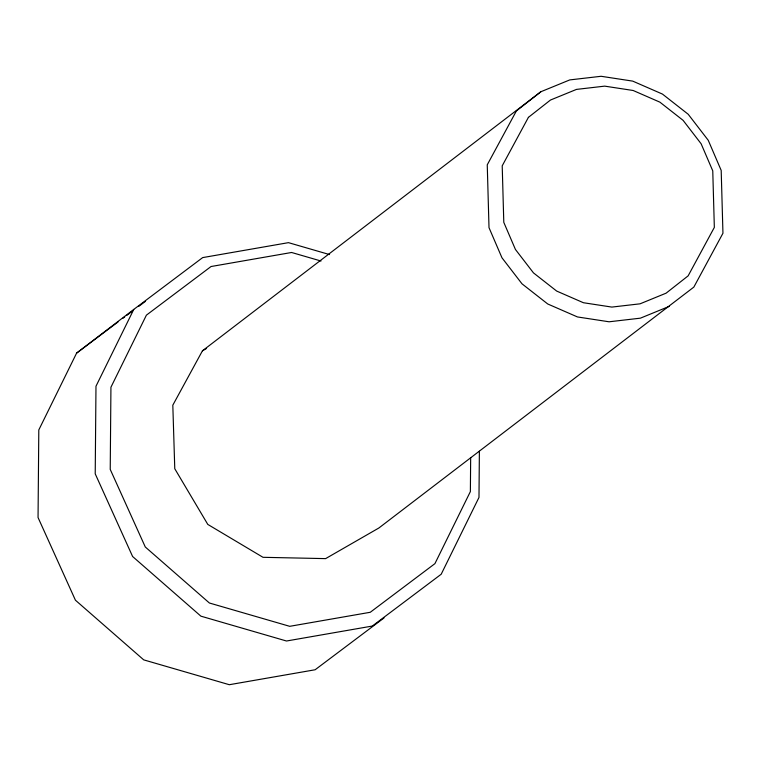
<?xml version="1.0" encoding="UTF-8"?>
<svg xmlns="http://www.w3.org/2000/svg" width="761" height="761" viewBox="0 0 761 761"><rect width="100%" height="100%" fill="white"/><g stroke="black" fill="none" stroke-linecap="round" stroke-linejoin="round"><path stroke-width="1.14" d="M470.669 457.532L470.374 491.577L434.921 563.644L370.265 612.282L289.722 626.322L209.399 603.007L145.284 546.988L110.231 469.404L110.935 387.225L146.397 315.159L211.044 266.521L291.596 252.481L321.009 261.023M479.382 451.254L478.983 497.428L441.199 574.232L372.291 626.056L286.497 641.009L200.894 616.163L132.604 556.5L95.22 473.837L95.981 386.236L133.765 309.423L202.673 257.599L288.467 242.654L329.551 254.574M133.765 309.423L76.595 353.123L38.801 429.936L38.05 517.537L75.425 600.201L143.724 659.873L229.327 684.71L315.121 669.766L384.029 617.942M202.436 350.811L172.814 405.185L174.773 468.738L207.791 524.415L263.002 557.309L325.622 558.622L378.883 527.991L693.842 287.097L722.95 233.246L721.19 170.407L708.244 140.281L688.201 114.255L662.451 94.079L632.733 81.123L601.123 76.29L569.789 79.905L540.881 91.729L202.436 350.811L206.535 348.452M540.881 91.729L516.358 110.982L487.249 164.823L489.009 227.672L501.965 257.789L521.998 283.815L547.749 303.991L577.466 316.947L609.085 321.789L640.41 318.165L669.319 306.341M76.595 353.123L118.126 321.893M122.854 318.336L124.737 316.918M126.621 315.501L132.29 311.239M138.902 306.274L145.503 301.299M528.41 117.365L502.212 165.822L503.792 222.355L515.435 249.465L533.471 272.885L556.662 291.063L583.402 302.726L611.854 307.083L640.068 303.82L666.094 293.175L688.144 275.853L714.341 227.396L712.762 170.864L701.119 143.753L683.083 120.333L659.892 102.155L633.152 90.492L604.7 86.136L576.486 89.398L550.46 100.043L528.41 117.365"/></g></svg>
